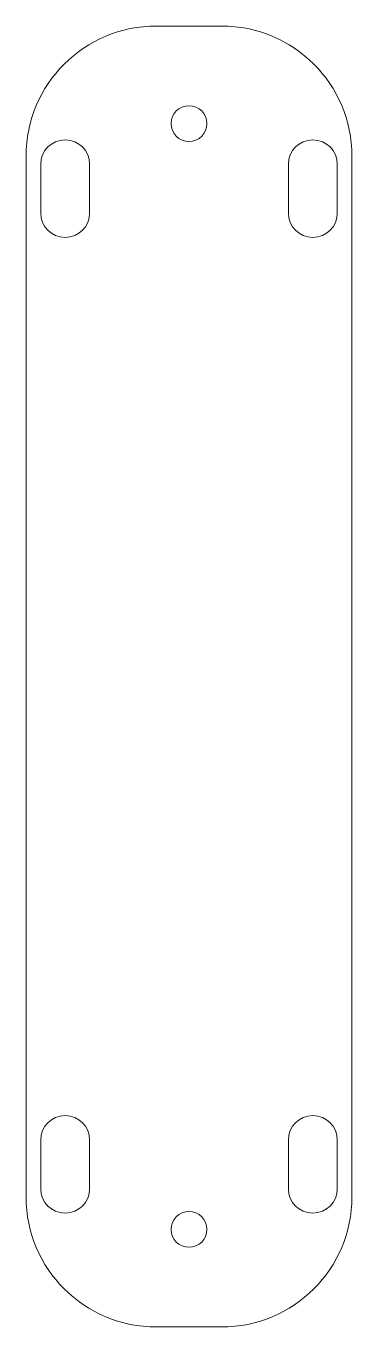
# Model space of a CAD drawing. Header units: millimetres. Extents: x 0 to 10, y 0 to 40.
import ezdxf

# ---------------------------------------------------------------- set-up
doc = ezdxf.new("R2010")
doc.units = ezdxf.units.MM

msp = doc.modelspace()

# ---------------------------------------------------------------- linework, layer by layer
at = {"color": 7, "linetype": 'Continuous', "lineweight": 15}
for p, q in [((6, 40), (4, 40)), ((0, 36), (0, 4)), ((10, 4), (10, 36)), ((0.45, 35.75), (0.45, 34.25)), ((1.95, 34.25), (1.95, 35.75)), ((8.05, 35.75), (8.05, 34.25)), ((9.55, 34.25), (9.55, 35.75)), ((0.45, 5.75), (0.45, 4.25)), ((1.95, 4.25), (1.95, 5.75)), ((8.05, 5.75), (8.05, 4.25)), ((9.55, 4.25), (9.55, 5.75)), ((4, 0), (6, 0))]:
    msp.add_line(p, q, dxfattribs=at)
for centre in [(5, 37), (5, 3)]:
    msp.add_circle(centre, 0.55, dxfattribs=at)
for centre, radius, start, end in [((4, 36), 4, 90, 180), ((6, 36), 4, 0, 90), ((1.2, 35.75), 0.75, 0, 180), ((8.8, 35.75), 0.75, 0, 180), ((1.2, 34.25), 0.75, 180, 0), ((8.8, 34.25), 0.75, 180, 0), ((1.2, 5.75), 0.75, 0, 180), ((8.8, 5.75), 0.75, 0, 180), ((4, 4), 4, 180, 270), ((1.2, 4.25), 0.75, 180, 0), ((6, 4), 4, 270, 0), ((8.8, 4.25), 0.75, 180, 0)]:
    msp.add_arc(centre, radius, start, end, dxfattribs=at)

doc.saveas('drawing.dxf')
